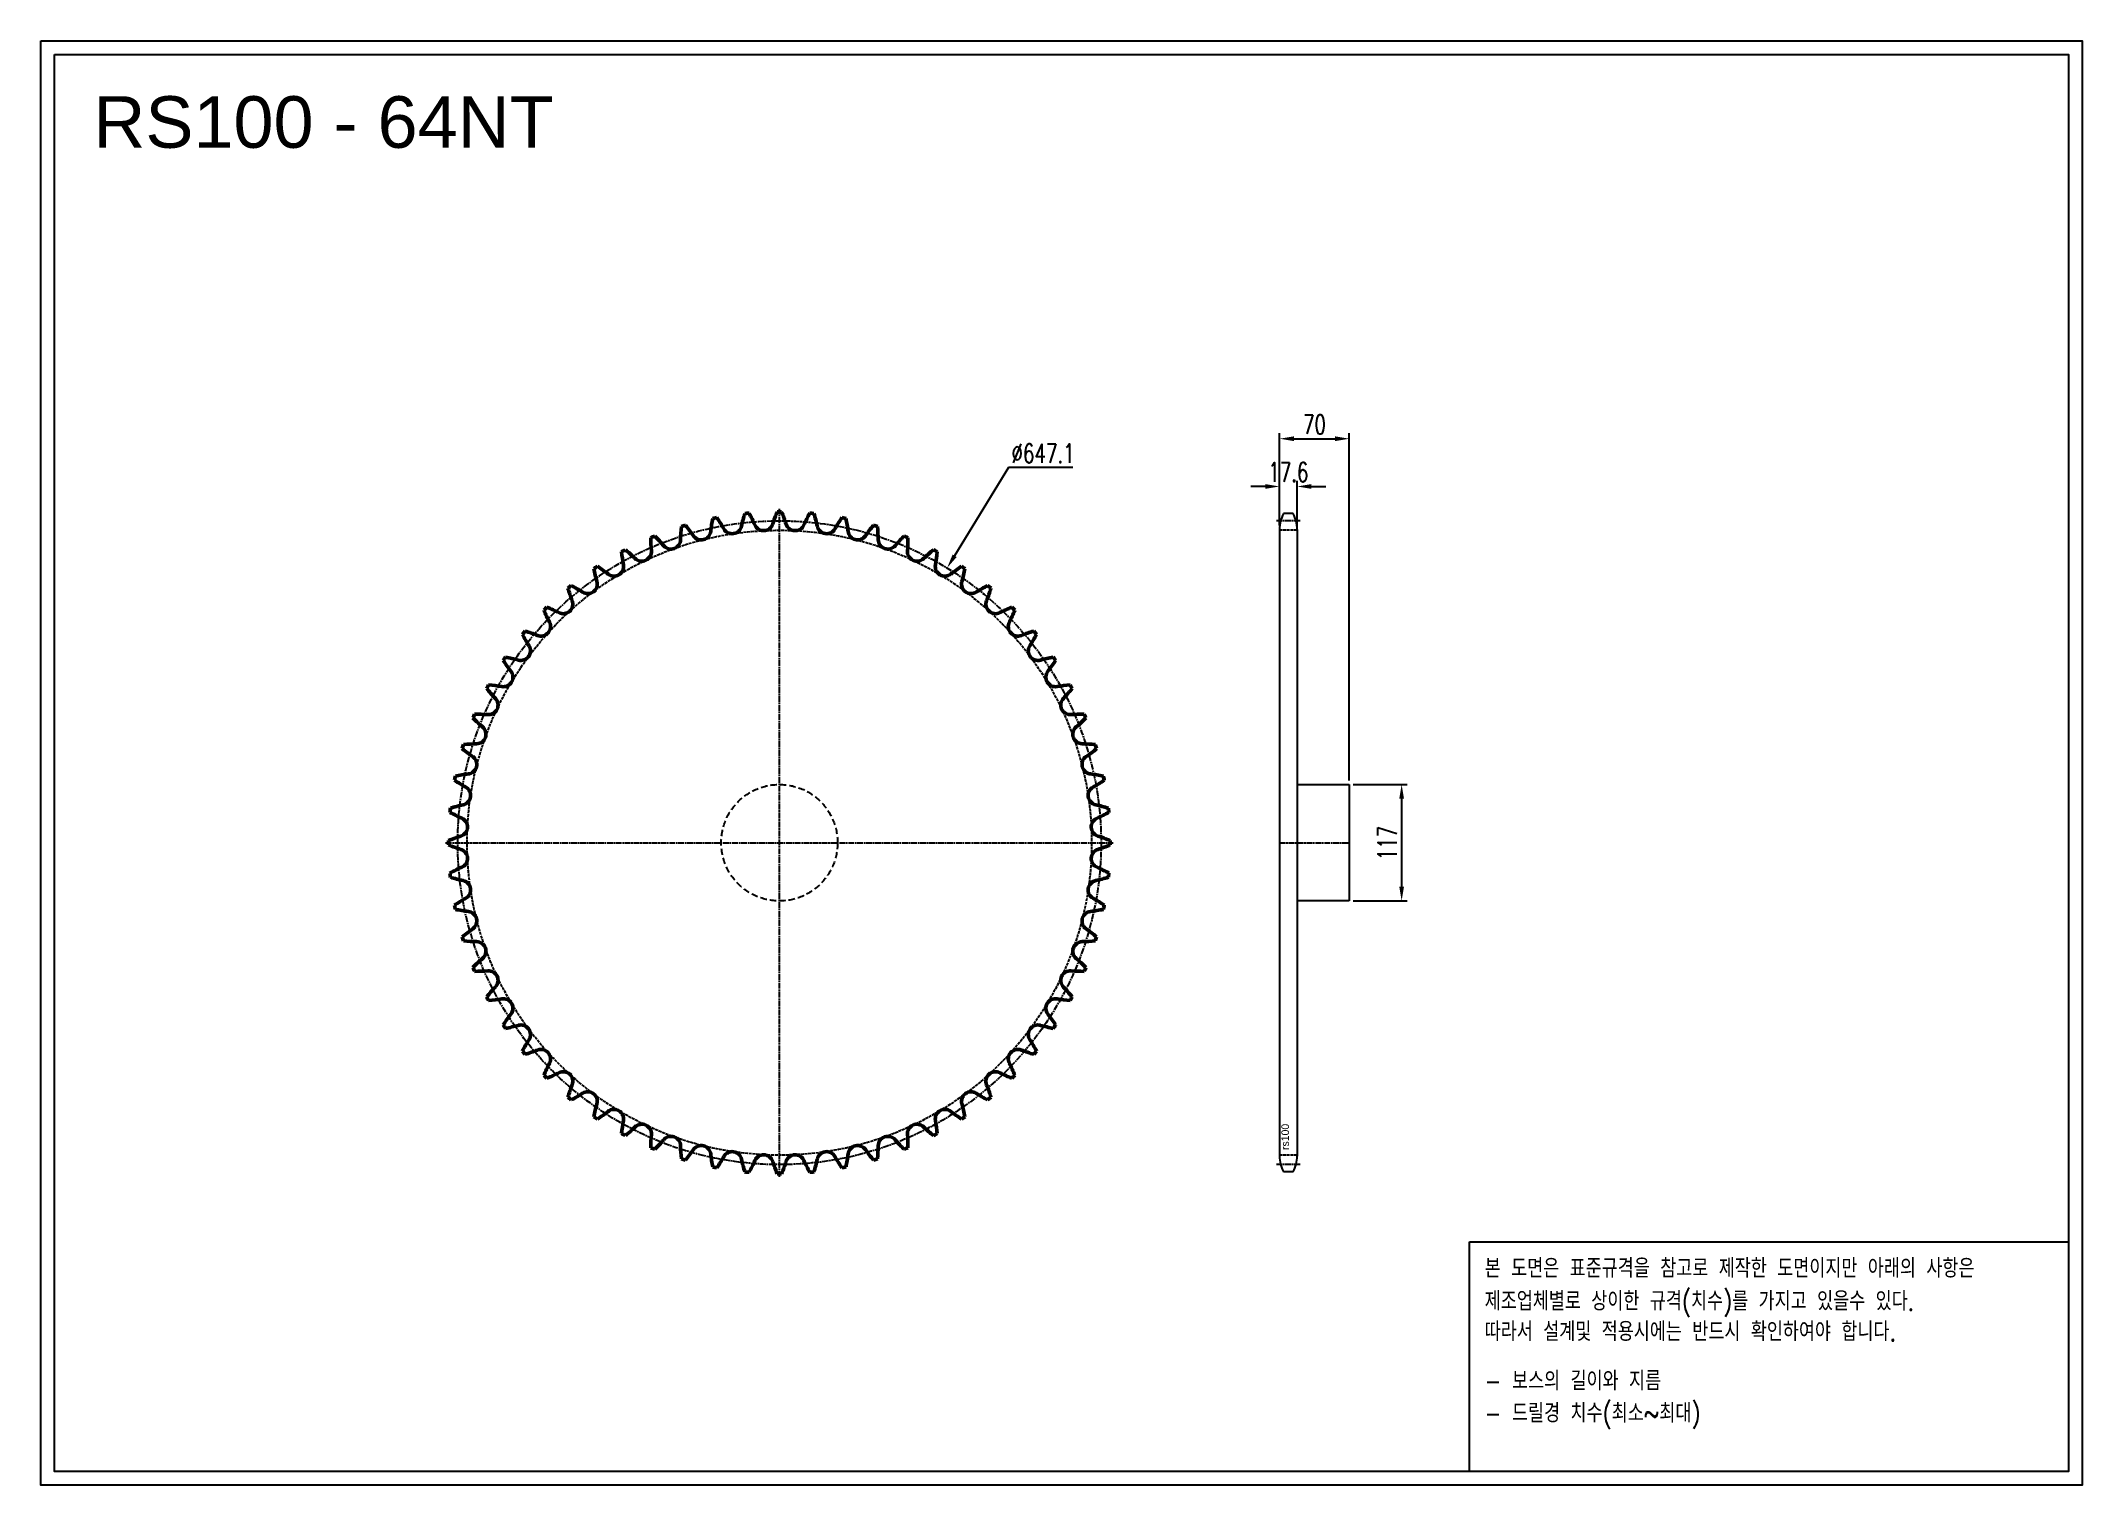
# Model space of a CAD drawing. Header units: millimetres. Extents: x -11137 to -9084, y 21952 to 23403.
import ezdxf

# ---------------------------------------------------------------- set-up
doc = ezdxf.new("R2010")
doc.units = ezdxf.units.MM
for name, pattern in [('AM_ISO02W050', [7.5, 6, -1.5]), ('AM_ISO02W050x2', [3.75, 3, -0.75]), ('AM_ISO08W050', [18, 12, -1.5, 3, -1.5]), ('AM_ISO08W050x2', [9, 6, -0.75, 1.5, -0.75]), ('HIDDEN', [9.525, 6.35, -3.175])]:
    doc.linetypes.add(name, pattern=pattern)
for name, color, linetype, lineweight in [('AM_0N', 7, 'Continuous', 50), ('AM_3N', 6, 'AM_ISO02W050', 25), ('AM_7', 4, 'AM_ISO08W050', 25), ('AM_7N', 4, 'AM_ISO08W050', 25)]:
    doc.layers.add(name, color=color, linetype=linetype, lineweight=lineweight)
doc.layers.add('HL', color=2, linetype='HIDDEN')
doc.layers.add('S-DIM', color=7, linetype='Continuous')
doc.styles.add('HAN', font='ROMANS.shx', dxfattribs={"width": 0.7, "bigfont": 'whgtxt.shx'})
doc.styles.add('HSG', font='SIMPLEX.shx', dxfattribs={"width": 0.7, "bigfont": 'HSG.shx'})
doc.styles.get("Standard").update_dxf_attribs({"font": 'arial.ttf'})
doc.dimstyles.new('APP32', dxfattribs={"dimscale": 8, "dimtxt": 2.4, "dimasz": 1.8, "dimexe": 0.7, "dimexo": 0.5, "dimgap": 0.6, "dimtad": 1, "dimtoh": 1, "dimdec": 1, "dimrnd": 0.01, "dimzin": 9, "dimdsep": 46, "dimtxsty": 'HSG', "dimcen": 0, "dimclrd": 1, "dimclre": 1, "dimclrt": 256, "dimazin": 2, "dimtp": 1, "dimtm": 1, "dimtfac": 0.5, "dimtdec": 1, "dimtofl": 0, "dimtmove": 0, "dimatfit": 3, "dimfxl": 0, "dimtvp": 1, "dimtolj": 2, "dimlwd": -1, "dimlwe": -1, "dimarcsym": 0})

# ---------------------------------------------------------------- blocks, each defined once
blk = doc.blocks.new('*D1')
at = {"layer": 'Defpoints', "color": 0, "transparency": 16777216}
for p in [(-9821.5, 22656.1), (-9821.5, 22539.1), (-9768.8, 22539.1)]:
    blk.add_point(p, dxfattribs=at)
at = {"layer": 'S-DIM', "color": 1, "transparency": 16777216}
for p, q in [((-9817.5, 22656.1), (-9763.2, 22656.1)), ((-9768.8, 22641.7), (-9768.8, 22553.5)), ((-9817.5, 22539.1), (-9763.2, 22539.1))]:
    blk.add_line(p, q, dxfattribs=at)
for points in [[(-9771.2, 22641.7), (-9766.4, 22641.7), (-9768.8, 22656.1)], [(-9771.2, 22553.5), (-9766.4, 22553.5), (-9768.8, 22539.1)]]:
    blk.add_solid(points, dxfattribs=at)
at = {"layer": 'S-DIM', "transparency": 16777216, "insert": (-9783.2, 22597.2), "char_height": 19.2, "attachment_point": 5, "rotation": 90, "style": 'HSG'}
blk.add_mtext('\\A2;117', dxfattribs=at)
blk = doc.blocks.new('*D2')
at = {"layer": 'Defpoints', "color": 0, "transparency": 16777216}
for p in [(-9873.9, 22955.6), (-9891.5, 22912.4), (-9873.9, 22911.6)]:
    blk.add_point(p, dxfattribs=at)
at = {"layer": 'S-DIM', "color": 1, "transparency": 16777216}
for p, q in [((-9905.9, 22955.6), (-9920.3, 22955.6)), ((-9891.5, 22916.4), (-9891.5, 22961.2)), ((-9873.9, 22915.6), (-9873.9, 22961.2)), ((-9859.5, 22955.6), (-9845.1, 22955.6))]:
    blk.add_line(p, q, dxfattribs=at)
for points in [[(-9905.9, 22958), (-9905.9, 22953.2), (-9891.5, 22955.6)], [(-9859.5, 22958), (-9859.5, 22953.2), (-9873.9, 22955.6)]]:
    blk.add_solid(points, dxfattribs=at)
at = {"layer": 'S-DIM', "transparency": 16777216, "insert": (-9882.7, 22970), "char_height": 19.2, "attachment_point": 5, "style": 'HSG'}
blk.add_mtext('\\A2;17.6', dxfattribs=at)
blk = doc.blocks.new('*D3')
at = {"layer": 'Defpoints', "color": 0, "transparency": 16777216}
for p in [(-9821.5, 23003.6), (-9891.5, 22912.4), (-9821.5, 22656.1)]:
    blk.add_point(p, dxfattribs=at)
at = {"layer": 'S-DIM', "color": 1, "transparency": 16777216}
for p, q in [((-9891.5, 22916.4), (-9891.5, 23009.2)), ((-9877.1, 23003.6), (-9835.9, 23003.6)), ((-9821.5, 22660.1), (-9821.5, 23009.2))]:
    blk.add_line(p, q, dxfattribs=at)
for points in [[(-9877.1, 23006), (-9877.1, 23001.2), (-9891.5, 23003.6)], [(-9835.9, 23006), (-9835.9, 23001.2), (-9821.5, 23003.6)]]:
    blk.add_solid(points, dxfattribs=at)
at = {"layer": 'S-DIM', "transparency": 16777216, "insert": (-9856.5, 23018), "char_height": 19.2, "attachment_point": 5, "style": 'HSG'}
blk.add_mtext('\\A2;70', dxfattribs=at)
blk = doc.blocks.new('*D4')
at = {"layer": 'Defpoints', "color": 0, "transparency": 16777216}
for p in [(-10225.9, 22873.7), (-10563.2, 22321.5)]:
    blk.add_point(p, dxfattribs=at)
at = {"layer": 'S-DIM', "color": 1, "transparency": 16777216}
for p, q in [((-10164.3, 22974.5), (-10218.4, 22885.9)), ((-10099.3, 22974.5), (-10164.3, 22974.5))]:
    blk.add_line(p, q, dxfattribs=at)
blk.add_solid([(-10220.4, 22887.2), (-10216.3, 22884.7), (-10225.9, 22873.7)], dxfattribs=at)
at = {"layer": 'S-DIM', "transparency": 16777216, "insert": (-10129.4, 22988.9), "char_height": 19.2, "attachment_point": 5, "style": 'HSG'}
blk.add_mtext('\\A2;∅647.1', dxfattribs=at)
blk = doc.blocks.new('notice1')
at = {"color": 4}
blk.add_lwpolyline([(-22142.12, 1735.9), (-22053.8, 1735.9), (-22053.8, 1702.07), (-22142.12, 1702.07)], close=True, dxfattribs=at)
at = {"color": 4, "style": 'HAN', "width": 0.8}
for s, p in [('본 도면은 표준규격을 참고로 제작한 도면이지만 아래의 사항은', (-22139.9, 1730.62)), ('제조업체별로 상이한 규격(치수)를 가지고 있을수 있다.', (-22139.9, 1725.78)), ('따라서 설계및 적용시에는 반드시 확인하여야 합니다.', (-22139.9, 1721.28)), ('- 보스의 길이와 지름', (-22139.9, 1714.03)), ('- 드릴경 치수(최소~최대)', (-22139.9, 1709.27))]:
    blk.add_text(s, height=2.7949, dxfattribs=at).set_placement(p)

msp = doc.modelspace()

# ---------------------------------------------------------------- linework, layer by layer
for p, q in [((-9891.54, 22912.45), (-9891.54, 22282.7)), ((-9877.91, 22928.35), (-9887.56, 22928.35)), ((-9873.94, 22912.45), (-9873.94, 22282.7)), ((-9873.94, 22656.07), (-9821.54, 22656.07)), ((-9821.54, 22656.07), (-9821.54, 22539.07)), ((-9821.54, 22539.07), (-9873.94, 22539.07)), ((-9877.91, 22266.8), (-9887.56, 22266.8))]:
    msp.add_line(p, q)
for points in [[(-11137.31, 23403.46), (-9084.41, 23403.46), (-9084.41, 21951.91), (-11137.31, 21951.91)], [(-11123.49, 23389.63), (-9098.24, 23389.63), (-9098.24, 21965.74), (-11123.49, 21965.74)]]:
    msp.add_lwpolyline(points, close=True)
for centre, start, end in [((-9857.74, 22912.45), 151.93881, 180), ((-9907.74, 22912.45), 0, 28.06119), ((-9857.74, 22282.7), 180, 208.06119), ((-9907.74, 22282.7), 331.93881, 0)]:
    msp.add_arc(centre, 33.8, start, end)
at = {"layer": 'AM_0N'}
for centre, radius, start, end in [((-10343.11, 22899.44), 150.88, 173.96748, 178.98438), ((-10394.56, 22597.57), 332.67, 106.50964, 107.24036), ((-10605.04, 22819.98), 150.88, 34.76562, 39.78252), ((-10473.19, 22911.5), 9.62, 214.76562, 353.35938), ((-10313.77, 22892.94), 150.88, 168.34248, 173.35938), ((-10394.56, 22597.57), 332.67, 100.88464, 101.61536), ((-10582.22, 22839.54), 150.88, 29.14063, 34.15752), ((-10442.04, 22917.7), 9.62, 209.14062, 347.73438), ((-10285.21, 22883.6), 150.88, 162.71748, 167.73438), ((-10394.56, 22597.57), 332.67, 95.25964, 95.99036), ((-10557.6, 22856.77), 150.88, 23.51563, 28.53252), ((-10410.44, 22920.81), 9.62, 203.51562, 342.10938), ((-10257.7, 22871.51), 150.88, 157.09248, 162.10938), ((-10394.56, 22597.57), 332.67, 89.63464, 90.36536), ((-10531.41, 22871.51), 150.88, 17.89063, 22.90752), ((-10378.68, 22920.81), 9.62, 197.89062, 336.48438), ((-10231.51, 22856.77), 150.88, 151.46748, 156.48438), ((-10394.56, 22597.57), 332.67, 84.00964, 84.74036), ((-10503.9, 22883.6), 150.88, 12.26563, 17.28252), ((-10347.07, 22917.7), 9.62, 192.26562, 330.85938), ((-10206.89, 22839.54), 150.88, 145.84248, 150.85938), ((-10394.56, 22597.57), 332.67, 78.38464, 79.11536), ((-10475.34, 22892.94), 150.88, 6.64063, 11.65752), ((-10315.92, 22911.5), 9.62, 186.64062, 325.23438), ((-10184.07, 22819.98), 150.88, 140.21748, 145.23438), ((-10394.56, 22597.57), 332.67, 72.75964, 73.49036), ((-10446, 22899.44), 150.88, 1.01563, 6.03252), ((-10394.56, 22597.57), 332.67, 117.75964, 118.49036), ((-10402.99, 22903.67), 150.88, 185.21748, 190.23438), ((-10644.38, 22774.65), 150.88, 46.01563, 51.03252), ((-10532.92, 22890.13), 9.62, 226.01562, 4.60938), ((-10394.56, 22597.57), 332.67, 112.13464, 112.86536), ((-10372.95, 22903.03), 150.88, 179.59248, 184.60938), ((-10625.82, 22798.28), 150.88, 40.39062, 45.40752), ((-10503.58, 22902.28), 9.62, 220.39062, 358.98438), ((-10285.53, 22902.28), 9.62, 181.01562, 319.60938), ((-10163.29, 22798.28), 150.88, 134.59248, 139.60938), ((-10394.56, 22597.57), 332.67, 67.13464, 67.86536), ((-10256.19, 22890.13), 9.62, 175.39062, 313.98438), ((-10416.16, 22903.03), 150.88, 355.39062, 0.40752), ((-10144.73, 22774.65), 150.88, 128.96748, 133.98438), ((-10394.56, 22597.57), 332.67, 61.50964, 62.24036), ((-10386.12, 22903.67), 150.88, 349.76563, 354.78252), ((-10394.56, 22597.57), 332.67, 123.38464, 124.11536), ((-10432.95, 22901.37), 150.88, 190.84248, 195.85938), ((-10660.54, 22749.31), 150.88, 51.64063, 56.65752), ((-10560.93, 22875.16), 9.62, 231.64062, 10.23438), ((-10228.18, 22875.16), 9.62, 169.76562, 308.35938), ((-10128.57, 22749.31), 150.88, 123.34248, 128.35938), ((-10394.56, 22597.57), 332.67, 55.88464, 56.61536), ((-10356.16, 22901.37), 150.88, 344.14063, 349.15752), ((-10394.56, 22597.57), 332.67, 129.00964, 129.74036), ((-10462.55, 22896.15), 150.88, 196.46748, 201.48438), ((-10674.13, 22722.5), 150.88, 57.26563, 62.28252), ((-10587.34, 22857.51), 9.62, 237.26562, 15.85938), ((-10201.77, 22857.51), 9.62, 164.14062, 302.73438), ((-10114.98, 22722.5), 150.88, 117.71748, 122.73438), ((-10326.56, 22896.15), 150.88, 338.51563, 343.53252), ((-10394.56, 22597.57), 332.67, 50.25964, 50.99036), ((-10394.56, 22597.57), 332.67, 134.63464, 135.36536), ((-10491.48, 22888.04), 150.88, 202.09248, 207.10937), ((-10685.03, 22694.5), 150.88, 62.89063, 67.90752), ((-10611.89, 22837.36), 9.62, 242.89062, 21.48438), ((-10177.22, 22837.36), 9.62, 158.51562, 297.10938), ((-10104.08, 22694.5), 150.88, 112.09248, 117.10938), ((-10297.63, 22888.04), 150.88, 332.89062, 337.90752), ((-10394.56, 22597.57), 332.67, 44.63464, 45.36536), ((-10394.56, 22597.57), 332.67, 140.25964, 140.99036), ((-10693.13, 22665.56), 150.88, 68.51563, 73.53252), ((-10634.35, 22814.91), 9.62, 248.51562, 27.10938), ((-10154.76, 22814.91), 9.62, 152.89062, 291.48438), ((-10095.98, 22665.56), 150.88, 106.46748, 111.48438), ((-10394.56, 22597.57), 332.67, 39.00964, 39.74036), ((-10654.5, 22790.36), 9.62, 254.14062, 32.73438), ((-10519.49, 22877.14), 150.88, 207.71748, 212.73438), ((-10134.62, 22790.36), 9.62, 147.26562, 285.85938), ((-10269.62, 22877.14), 150.88, 327.26562, 332.28252), ((-10672.14, 22763.95), 9.62, 259.76562, 38.35938), ((-10394.56, 22597.57), 332.67, 145.88464, 146.61536), ((-10546.29, 22863.55), 150.88, 213.34248, 218.35938), ((-10698.36, 22635.97), 150.88, 74.14063, 79.15752), ((-10090.76, 22635.97), 150.88, 100.84248, 105.85938), ((-10116.97, 22763.95), 9.62, 141.64062, 280.23438), ((-10242.82, 22863.55), 150.88, 321.64063, 326.65752), ((-10394.56, 22597.57), 332.67, 33.38464, 34.11536), ((-10394.56, 22597.57), 332.67, 151.50964, 152.24036), ((-10571.63, 22847.4), 150.88, 218.96748, 223.98437), ((-10700.66, 22606.01), 150.88, 79.76563, 84.78252), ((-10088.45, 22606.01), 150.88, 95.21748, 100.23438), ((-10217.48, 22847.4), 150.88, 316.01562, 321.03252), ((-10394.56, 22597.57), 332.67, 27.75964, 28.49036), ((-10394.56, 22597.57), 332.67, 157.13464, 157.86536), ((-10700.01, 22575.96), 150.88, 85.39063, 90.40752), ((-10687.11, 22735.94), 9.62, 265.39062, 43.98438), ((-10102, 22735.94), 9.62, 136.01562, 274.60938), ((-10089.1, 22575.96), 150.88, 89.59248, 94.60937), ((-10394.56, 22597.57), 332.67, 22.13464, 22.86536), ((-10595.26, 22828.84), 150.88, 224.59248, 229.60937), ((-10699.27, 22706.6), 9.62, 271.01562, 49.60938), ((-10089.85, 22706.6), 9.62, 130.39062, 268.98438), ((-10193.85, 22828.84), 150.88, 310.39062, 315.40752), ((-10394.56, 22597.57), 332.67, 162.75964, 163.49036), ((-10616.97, 22808.05), 150.88, 230.21748, 235.23438), ((-10696.42, 22546.13), 150.88, 91.01563, 96.03252), ((-10092.69, 22546.13), 150.88, 83.96748, 88.98438), ((-10172.14, 22808.05), 150.88, 304.76562, 309.78252), ((-10394.56, 22597.57), 332.67, 16.50964, 17.24036), ((-10394.56, 22597.57), 332.67, 168.38464, 169.11536), ((-10689.92, 22516.79), 150.88, 96.64062, 101.65752), ((-10708.48, 22676.21), 9.62, 276.64062, 55.23438), ((-10080.63, 22676.21), 9.62, 124.76562, 263.35938), ((-10099.19, 22516.79), 150.88, 78.34248, 83.35937), ((-10394.56, 22597.57), 332.67, 10.88464, 11.61536), ((-10636.53, 22785.24), 150.88, 235.84248, 240.85938), ((-10714.68, 22645.06), 9.62, 282.26562, 60.85938), ((-10074.43, 22645.06), 9.62, 119.14062, 257.73438), ((-10152.58, 22785.24), 150.88, 299.14062, 304.15752), ((-10394.56, 22597.57), 332.67, 174.00964, 174.74036), ((-10653.76, 22760.62), 150.88, 241.46748, 246.48438), ((-10680.58, 22488.23), 150.88, 102.26562, 107.28252), ((-10108.53, 22488.23), 150.88, 72.71748, 77.73437), ((-10135.36, 22760.62), 150.88, 293.51563, 298.53252), ((-10394.56, 22597.57), 332.67, 5.25964, 5.99036), ((-10668.49, 22460.72), 150.88, 107.89062, 112.90752), ((-10717.79, 22613.45), 9.62, 287.89062, 66.48438), ((-10071.32, 22613.45), 9.62, 113.51562, 252.10938), ((-10120.62, 22460.72), 150.88, 67.09248, 72.10938), ((-10394.56, 22597.57), 332.67, 179.63464, 180.36536), ((-10668.49, 22734.43), 150.88, 247.09248, 252.10938), ((-10717.79, 22581.69), 9.62, 293.51562, 72.10938), ((-10071.32, 22581.69), 9.62, 107.89062, 246.48438), ((-10120.62, 22734.43), 150.88, 287.89063, 292.90752), ((-10394.56, 22597.57), 332.67, 359.63464, 0.36536), ((-10653.76, 22434.52), 150.88, 113.51562, 118.53252), ((-10394.56, 22597.57), 332.67, 185.25964, 185.99036), ((-10680.58, 22706.92), 150.88, 252.71748, 257.73438), ((-10108.53, 22706.92), 150.88, 282.26562, 287.28252), ((-10135.36, 22434.52), 150.88, 61.46748, 66.48438), ((-10394.56, 22597.57), 332.67, 354.00964, 354.74036), ((-10636.53, 22409.9), 150.88, 119.14062, 124.15752), ((-10714.68, 22550.09), 9.62, 299.14062, 77.73438), ((-10074.43, 22550.09), 9.62, 102.26562, 240.85938), ((-10152.58, 22409.9), 150.88, 55.84248, 60.85937), ((-10394.56, 22597.57), 332.67, 190.88464, 191.61536), ((-10689.92, 22678.36), 150.88, 258.34248, 263.35938), ((-10708.48, 22518.94), 9.62, 304.76562, 83.35938), ((-10080.63, 22518.94), 9.62, 96.64062, 235.23438), ((-10099.19, 22678.36), 150.88, 276.64062, 281.65752), ((-10394.56, 22597.57), 332.67, 348.38464, 349.11536), ((-10616.97, 22387.09), 150.88, 124.76562, 129.78252), ((-10394.56, 22597.57), 332.67, 196.50964, 197.24036), ((-10172.14, 22387.09), 150.88, 50.21748, 55.23437), ((-10394.56, 22597.57), 332.67, 342.75964, 343.49036), ((-10696.42, 22649.02), 150.88, 263.96748, 268.98438), ((-10595.26, 22366.3), 150.88, 130.39063, 135.40752), ((-10699.27, 22488.54), 9.62, 310.39062, 88.98438), ((-10089.85, 22488.54), 9.62, 91.01562, 229.60938), ((-10193.85, 22366.3), 150.88, 44.59248, 49.60937), ((-10092.69, 22649.02), 150.88, 271.01563, 276.03252), ((-10394.56, 22597.57), 332.67, 202.13464, 202.86536), ((-10700.01, 22619.18), 150.88, 269.59248, 274.60937), ((-10687.11, 22459.2), 9.62, 316.01562, 94.60938), ((-10102, 22459.2), 9.62, 85.39062, 223.98438), ((-10089.1, 22619.18), 150.88, 265.39062, 270.40752), ((-10394.56, 22597.57), 332.67, 337.13464, 337.86536), ((-10571.63, 22347.74), 150.88, 136.01562, 141.03252), ((-10394.56, 22597.57), 332.67, 207.75964, 208.49036), ((-10700.66, 22589.14), 150.88, 275.21748, 280.23438), ((-10672.14, 22431.19), 9.62, 321.64062, 100.23438), ((-10116.97, 22431.19), 9.62, 79.76562, 218.35938), ((-10088.45, 22589.14), 150.88, 259.76563, 264.78252), ((-10217.48, 22347.74), 150.88, 38.96748, 43.98437), ((-10394.56, 22597.57), 332.67, 331.50964, 332.24036), ((-10546.29, 22331.59), 150.88, 141.64063, 146.65752), ((-10242.82, 22331.59), 150.88, 33.34248, 38.35938), ((-10394.56, 22597.57), 332.67, 213.38464, 214.11536), ((-10698.36, 22559.17), 150.88, 280.84248, 285.85937), ((-10654.5, 22404.79), 9.62, 327.26562, 105.85938), ((-10519.49, 22318), 150.88, 147.26562, 152.28252), ((-10134.62, 22404.79), 9.62, 74.14062, 212.73438), ((-10269.62, 22318), 150.88, 27.71748, 32.73437), ((-10090.76, 22559.17), 150.88, 254.14062, 259.15752), ((-10394.56, 22597.57), 332.67, 325.88464, 326.61536), ((-10394.56, 22597.57), 332.67, 219.00964, 219.74036), ((-10693.13, 22529.58), 150.88, 286.46748, 291.48437), ((-10634.35, 22380.24), 9.62, 332.89062, 111.48438), ((-10154.76, 22380.24), 9.62, 68.51562, 207.10938), ((-10095.98, 22529.58), 150.88, 248.51562, 253.53252), ((-10394.56, 22597.57), 332.67, 320.25964, 320.99036), ((-10491.48, 22307.1), 150.88, 152.89062, 157.90752), ((-10394.56, 22597.57), 332.67, 224.63464, 225.36536), ((-10685.03, 22500.64), 150.88, 292.09248, 297.10938), ((-10611.89, 22357.78), 9.62, 338.51562, 117.10938), ((-10177.22, 22357.78), 9.62, 62.89062, 201.48438), ((-10104.08, 22500.64), 150.88, 242.89062, 247.90752), ((-10297.63, 22307.1), 150.88, 22.09248, 27.10937), ((-10394.56, 22597.57), 332.67, 314.63464, 315.36536), ((-10462.55, 22299), 150.88, 158.51562, 163.53252), ((-10394.56, 22597.57), 332.67, 230.25964, 230.99036), ((-10674.13, 22472.64), 150.88, 297.71748, 302.73438), ((-10587.34, 22337.63), 9.62, 344.14062, 122.73438), ((-10201.77, 22337.63), 9.62, 57.26562, 195.85938), ((-10114.98, 22472.64), 150.88, 237.26562, 242.28252), ((-10326.56, 22299), 150.88, 16.46748, 21.48437), ((-10394.56, 22597.57), 332.67, 309.00964, 309.74036), ((-10432.95, 22293.77), 150.88, 164.14062, 169.15752), ((-10394.56, 22597.57), 332.67, 235.88464, 236.61536), ((-10660.54, 22445.84), 150.88, 303.34248, 308.35938), ((-10560.93, 22319.99), 9.62, 349.76562, 128.35938), ((-10402.99, 22291.47), 150.88, 169.76563, 174.78252), ((-10228.18, 22319.99), 9.62, 51.64062, 190.23438), ((-10386.12, 22291.47), 150.88, 5.21748, 10.23437), ((-10128.57, 22445.84), 150.88, 231.64063, 236.65752), ((-10394.56, 22597.57), 332.67, 303.38464, 304.11536), ((-10356.16, 22293.77), 150.88, 10.84248, 15.85937), ((-10394.56, 22597.57), 332.67, 241.50964, 242.24036), ((-10644.38, 22420.5), 150.88, 308.96748, 313.98437), ((-10532.92, 22305.02), 9.62, 355.39062, 133.98438), ((-10372.95, 22292.12), 150.88, 175.39062, 180.40752), ((-10625.82, 22396.86), 150.88, 314.59248, 319.60937), ((-10503.58, 22292.86), 9.62, 1.01562, 139.60938), ((-10285.53, 22292.86), 9.62, 40.39062, 178.98438), ((-10163.29, 22396.86), 150.88, 220.39062, 225.40752), ((-10256.19, 22305.02), 9.62, 46.01562, 184.60938), ((-10416.16, 22292.12), 150.88, 359.59248, 4.60937), ((-10144.73, 22420.5), 150.88, 226.01562, 231.03252), ((-10394.56, 22597.57), 332.67, 297.75964, 298.49036), ((-10394.56, 22597.57), 332.67, 247.13464, 247.86536), ((-10343.11, 22295.71), 150.88, 181.01562, 186.03252), ((-10394.56, 22597.57), 332.67, 252.75964, 253.49036), ((-10605.04, 22375.16), 150.88, 320.21748, 325.23438), ((-10473.19, 22283.64), 9.62, 6.64062, 145.23438), ((-10313.77, 22302.2), 150.88, 186.64062, 191.65752), ((-10582.22, 22355.6), 150.88, 325.84248, 330.85938), ((-10442.04, 22277.45), 9.62, 12.26562, 150.85938), ((-10285.21, 22311.54), 150.88, 192.26562, 197.28252), ((-10557.6, 22338.37), 150.88, 331.46748, 336.48438), ((-10410.44, 22274.33), 9.62, 17.89062, 156.48438), ((-10257.7, 22323.64), 150.88, 197.89062, 202.90752), ((-10531.41, 22323.64), 150.88, 337.09248, 342.10937), ((-10378.68, 22274.33), 9.62, 23.51562, 162.10938), ((-10231.51, 22338.37), 150.88, 203.51562, 208.53252), ((-10503.9, 22311.54), 150.88, 342.71748, 347.73438), ((-10347.07, 22277.45), 9.62, 29.14062, 167.73438), ((-10206.89, 22355.6), 150.88, 209.14062, 214.15752), ((-10475.34, 22302.2), 150.88, 348.34248, 353.35938), ((-10315.92, 22283.64), 9.62, 34.76562, 173.35938), ((-10184.07, 22375.16), 150.88, 214.76562, 219.78252), ((-10394.56, 22597.57), 332.67, 286.50964, 287.24036), ((-10446, 22295.71), 150.88, 353.96748, 358.98438), ((-10394.56, 22597.57), 332.67, 292.13464, 292.86536), ((-10394.56, 22597.57), 332.67, 258.38464, 259.11536), ((-10394.56, 22597.57), 332.67, 264.00964, 264.74036), ((-10394.56, 22597.57), 332.67, 269.63464, 270.36536), ((-10394.56, 22597.57), 332.67, 275.25964, 275.99036), ((-10394.56, 22597.57), 332.67, 280.88464, 281.61536)]:
    msp.add_arc(centre, radius, start, end, dxfattribs=at)
at = {"layer": 'AM_3N', "linetype": 'AM_ISO02W050x2'}
for p, q in [((-9873.94, 22911.58), (-9891.54, 22911.58)), ((-9873.94, 22283.56), (-9891.54, 22283.56))]:
    msp.add_line(p, q, dxfattribs=at)
msp.add_circle((-10394.56, 22597.57), 314.01, dxfattribs=at)
at = {"layer": 'AM_7', "linetype": 'AM_ISO08W050x2'}
for p, q in [((-9870.94, 22921.1), (-9894.54, 22921.1)), ((-9891.54, 22597.57), (-9821.54, 22597.57)), ((-9870.94, 22274.04), (-9894.54, 22274.04))]:
    msp.add_line(p, q, dxfattribs=at)
msp.add_circle((-10394.56, 22597.57), 323.53, dxfattribs=at)
at = {"layer": 'AM_7N', "linetype": 'AM_ISO08W050x2'}
for p, q in [((-10394.56, 22261.9), (-10394.56, 22933.24)), ((-10730.22, 22597.57), (-10058.89, 22597.57))]:
    msp.add_line(p, q, dxfattribs=at)
at = {"layer": 'HL'}
msp.add_circle((-10394.56, 22597.57), 58.5, dxfattribs=at)

# ---------------------------------------------------------------- block references
at = {"xscale": 6.817720974704638, "yscale": 6.817720974704638, "zscale": 6.817720974704638}
msp.add_blockref('notice1', (141258.4, 10361.52), dxfattribs=at)

# ---------------------------------------------------------------- texts
msp.add_text('RS100 - 64NT', height=51.8409).set_placement((-11084.44, 23295.97))
at = {"insert": (-9889.71, 22288.69), "char_height": 7.56, "width": 32.5046, "attachment_point": 1, "rotation": 90}
msp.add_mtext('rs100', dxfattribs=at)

# ---------------------------------------------------------------- dimensions: what is measured, and where the dimension line sits
at = {"layer": 'S-DIM'}
dim = msp.add_linear_dim(base=(-9821.54, 23003.62), p1=(-9891.54, 22912.45), p2=(-9821.54, 22656.07), dimstyle='APP32', dxfattribs=at)
dim.commit()
dim.dimension.update_dxf_attribs({"geometry": '*D3', "text_midpoint": (-9856.54, 23018.02)})
dim = msp.add_diameter_dim_2p(p1=(-10563.22, 22321.48), p2=(-10225.89, 22873.66), dimstyle='APP32', dxfattribs=at)
dim.commit()
dim.dimension.update_dxf_attribs({"geometry": '*D4', "text_midpoint": (-10129.38, 22974.54), "dimtype": 131})
dim = msp.add_linear_dim(base=(-9873.94, 22955.62), p1=(-9891.54, 22912.45), p2=(-9873.94, 22911.58), dimstyle='APP32', dxfattribs=at)
dim.commit()
dim.dimension.update_dxf_attribs({"geometry": '*D2', "text_midpoint": (-9882.74, 22955.62), "dimtype": 128})
dim = msp.add_linear_dim(base=(-9768.8, 22539.07), p1=(-9821.54, 22656.07), p2=(-9821.54, 22539.07), angle=90, dimstyle='APP32', dxfattribs=at)
dim.commit()
dim.dimension.update_dxf_attribs({"geometry": '*D1', "text_midpoint": (-9768.8, 22597.16), "dimtype": 128})

doc.saveas('drawing.dxf')
